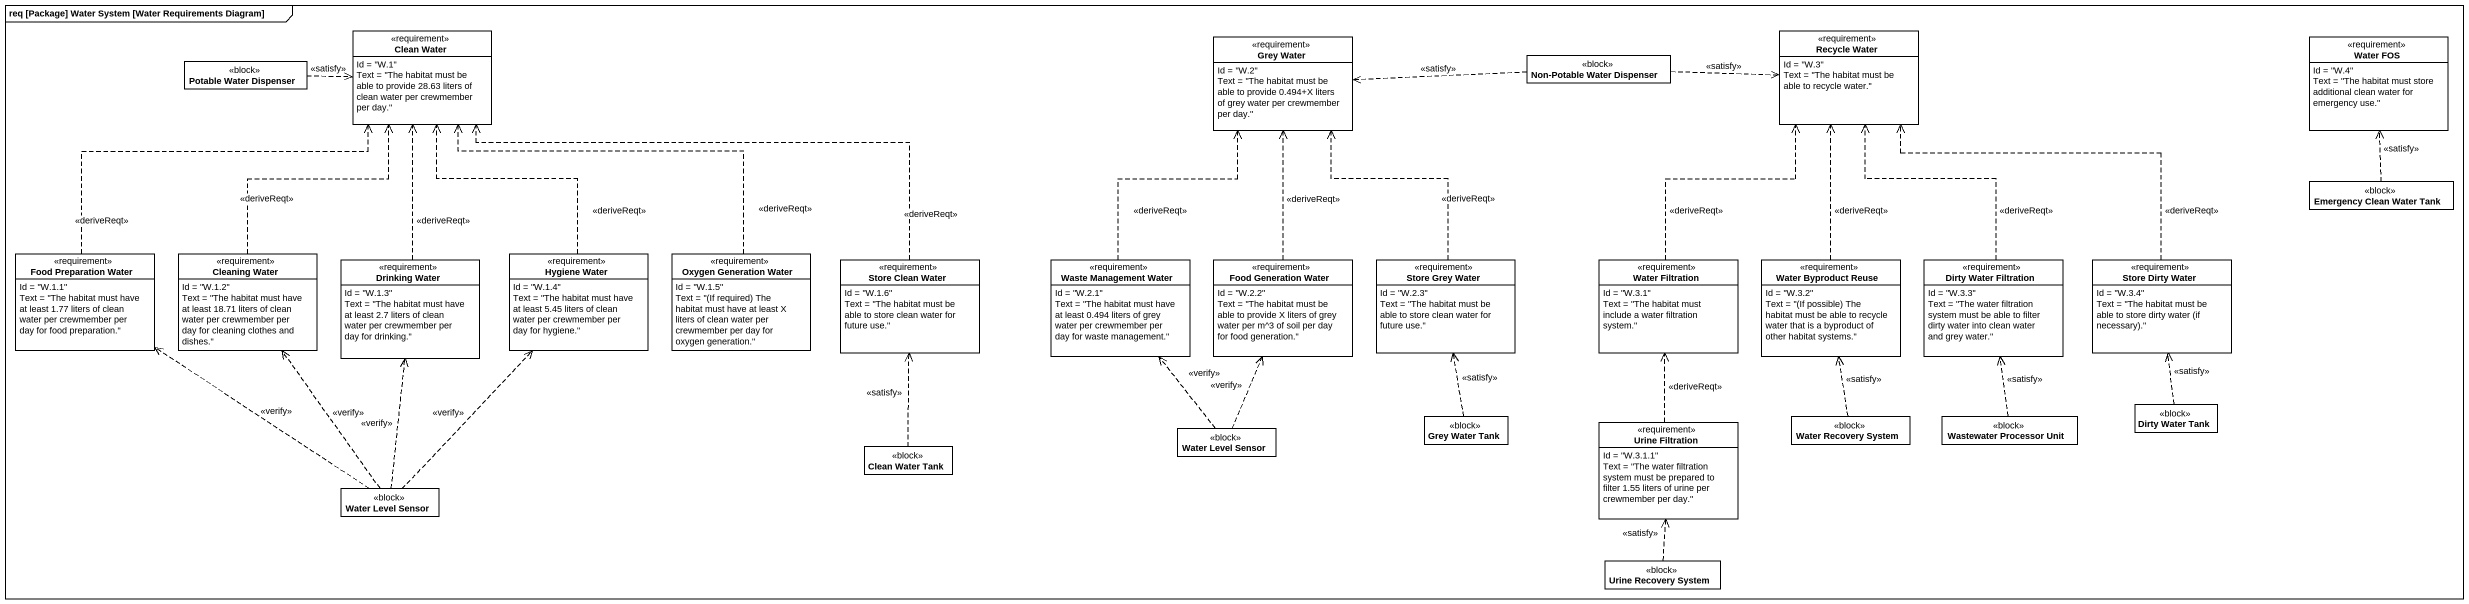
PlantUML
@startuml
mainframe req [Package] Water System [Water Requirements Diagram]
hide circle
hide empty members
class "Potable Water Dispenser" as Potable_Water_Dispenser <<block>>
class "Clean Water" as Clean_Water <<requirement>> {
  Id = "W.1"
  Text = "The habitat must be able to provide 28.63 liters of clean water per crewmember per day."
}
class "Grey Water" as Grey_Water <<requirement>> {
  Id = "W.2"
  Text = "The habitat must be able to provide 0.494+X liters of grey water per crewmember per day."
}
class "Non-Potable Water Dispenser" as Non_Potable_Water_Dispenser <<block>>
class "Recycle Water" as Recycle_Water <<requirement>> {
  Id = "W.3"
  Text = "The habitat must be able to recycle water."
}
class "Water FOS" as Water_FOS <<requirement>> {
  Id = "W.4"
  Text = "The habitat must store additional clean water for emergency use."
}
class "Emergency Clean Water Tank" as Emergency_Clean_Water_Tank <<block>>
class "Food Preparation Water" as Food_Preparation_Water <<requirement>> {
  Id = "W.1.1"
  Text = "The habitat must have at least 1.77 liters of clean water per crewmember per day for food preparation."
}
class "Cleaning Water" as Cleaning_Water <<requirement>> {
  Id = "W.1.2"
  Text = "The habitat must have at least 18.71 liters of clean water per crewmember per day for cleaning clothes and dishes."
}
class "Hygiene Water" as Hygiene_Water <<requirement>> {
  Id = "W.1.4"
  Text = "The habitat must have at least 5.45 liters of clean water per crewmember per day for hygiene."
}
class "Oxygen Generation Water" as Oxygen_Generation_Water <<requirement>> {
  Id = "W.1.5"
  {field} Text = "(If required) The habitat must have at least X liters of clean water per crewmember per day for oxygen generation."
}
class "Drinking Water" as Drinking_Water <<requirement>> {
  Id = "W.1.3"
  Text = "The habitat must have at least 2.7 liters of clean water per crewmember per day for drinking."
}
class "Store Clean Water" as Store_Clean_Water <<requirement>> {
  Id = "W.1.6"
  Text = "The habitat must be able to store clean water for future use."
}
class "Waste Management Water" as Waste_Management_Water <<requirement>> {
  Id = "W.2.1"
  Text = "The habitat must have at least 0.494 liters of grey water per crewmember per day for waste management."
}
class "Food Generation Water" as Food_Generation_Water <<requirement>> {
  Id = "W.2.2"
  Text = "The habitat must be able to provide X liters of grey water per m^3 of soil per day for food generation."
}
class "Store Grey Water" as Store_Grey_Water <<requirement>> {
  Id = "W.2.3"
  Text = "The habitat must be able to store clean water for future use."
}
class "Water Filtration" as Water_Filtration <<requirement>> {
  Id = "W.3.1"
  Text = "The habitat must include a water filtration system."
}
class "Water Byproduct Reuse" as Water_Byproduct_Reuse <<requirement>> {
  Id = "W.3.2"
  {field} Text = "(If possible) The habitat must be able to recycle water that is a byproduct of other habitat systems."
}
class "Dirty Water Filtration" as Dirty_Water_Filtration <<requirement>> {
  Id = "W.3.3"
  Text = "The water filtration system must be able to filter dirty water into clean water and grey water."
}
class "Store Dirty Water" as Store_Dirty_Water <<requirement>> {
  Id = "W.3.4"
  {field} Text = "The habitat must be able to store dirty water (if necessary)."
}
class "Dirty Water Tank" as Dirty_Water_Tank <<block>>
class "Clean Water Tank" as Clean_Water_Tank <<block>>
class "Water Level Sensor" as Water_Level_Sensor <<block>>
class "Grey Water Tank" as Grey_Water_Tank <<block>>
class "Urine Filtration" as Urine_Filtration <<requirement>> {
  Id = "W.3.1.1"
  Text = "The water filtration system must be prepared to filter 1.55 liters of urine per crewmember per day."
}
class "Water Recovery System" as Water_Recovery_System <<block>>
class "Wastewater Processor Unit" as Wastewater_Processor_Unit <<block>>
class "Water Level Sensor" as Water_Level_Sensor_2 <<block>>
class "Urine Recovery System" as Urine_Recovery_System <<block>>
Potable_Water_Dispenser .right.> Clean_Water : <<satisfy>>
Non_Potable_Water_Dispenser .left.> Grey_Water : <<satisfy>>
Non_Potable_Water_Dispenser .right.> Recycle_Water : <<satisfy>>
Emergency_Clean_Water_Tank .up.> Water_FOS : <<satisfy>>
Food_Preparation_Water .up.> Clean_Water : <<deriveReqt>>
Cleaning_Water .up.> Clean_Water : <<deriveReqt>>
Hygiene_Water .up.> Clean_Water : <<deriveReqt>>
Oxygen_Generation_Water .up.> Clean_Water : <<deriveReqt>>
Drinking_Water .up.> Clean_Water : <<deriveReqt>>
Store_Clean_Water .left.> Clean_Water : <<deriveReqt>>
Waste_Management_Water .up.> Grey_Water : <<deriveReqt>>
Food_Generation_Water .up.> Grey_Water : <<deriveReqt>>
Store_Grey_Water .up.> Grey_Water : <<deriveReqt>>
Water_Filtration .up.> Recycle_Water : <<deriveReqt>>
Water_Byproduct_Reuse .up.> Recycle_Water : <<deriveReqt>>
Dirty_Water_Filtration .up.> Recycle_Water : <<deriveReqt>>
Store_Dirty_Water .up.> Recycle_Water : <<deriveReqt>>
Dirty_Water_Tank .up.> Store_Dirty_Water : <<satisfy>>
Clean_Water_Tank .up.> Store_Clean_Water : <<satisfy>>
Water_Level_Sensor .up.> Waste_Management_Water : <<verify>>
Water_Level_Sensor .up.> Food_Generation_Water : <<verify>>
Grey_Water_Tank .up.> Store_Grey_Water : <<satisfy>>
Urine_Filtration .up.> Water_Filtration : <<deriveReqt>>
Water_Recovery_System .up.> Water_Byproduct_Reuse : <<satisfy>>
Wastewater_Processor_Unit .up.> Dirty_Water_Filtration : <<satisfy>>
Water_Level_Sensor_2 .up.> Food_Preparation_Water : <<verify>>
Water_Level_Sensor_2 .up.> Cleaning_Water : <<verify>>
Water_Level_Sensor_2 .up.> Hygiene_Water : <<verify>>
Water_Level_Sensor_2 .up.> Drinking_Water : <<verify>>
Urine_Recovery_System .up.> Urine_Filtration : <<satisfy>>
@enduml
